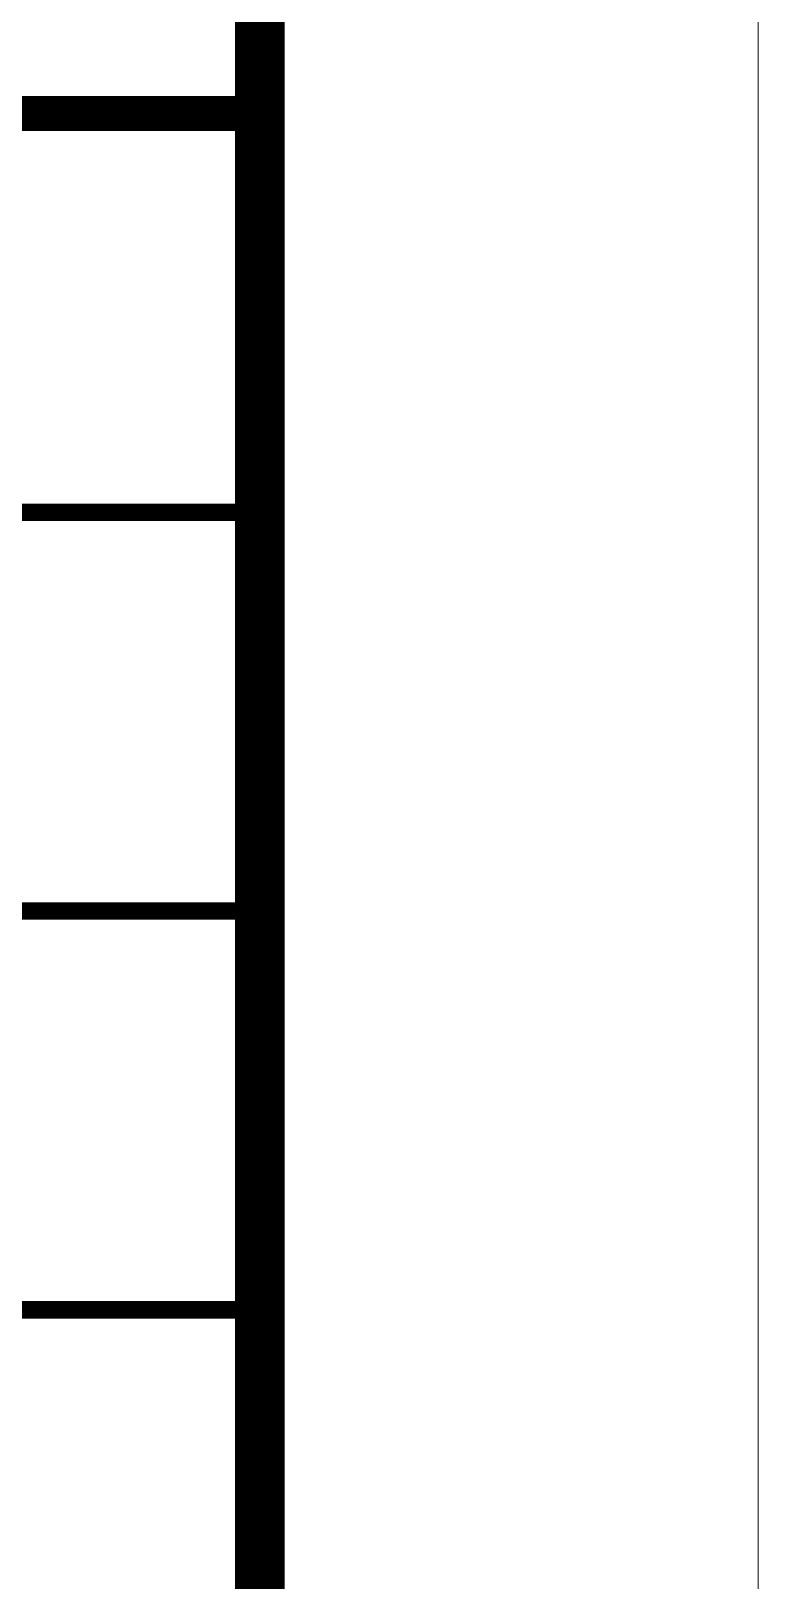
# Model space of a CAD drawing. Extents: x 3002737 to 4077523, y -995787 to -7267.
# Drawn here: x 3534692 to 3536151, y -628128 to -625021 of the extents above; entities that cross this region are included whole.
import ezdxf

# ---------------------------------------------------------------- set-up
doc = ezdxf.new("R2010")
doc.units = 0
doc.header["$LTSCALE"] = 1000
doc.header["$MEASUREMENT"] = 0
doc.layers.add('!!电气', color=1, linetype='CONTINUOUS')
doc.layers.add('图框', color=147, linetype='CONTINUOUS', lineweight=20)

# ---------------------------------------------------------------- blocks, each defined once
blk = doc.blocks.new('A$C32765AE1')
at = {"layer": '图框'}
for points, const_width in [([(7000, 13200.3), (0, 13200.3)], 70), ([(0, 13200.3), (7000, 13200.3)], 70), ([(0, 12400.3), (7000, 12400.3)], 35), ([(0, 11600.3), (7000, 11600.3)], 35), ([(0, 10800.3), (7000, 10800.3)], 35)]:
    blk.add_lwpolyline(points, dxfattribs=dict(at, const_width=const_width))

msp = doc.modelspace()

# ---------------------------------------------------------------- linework, layer by layer
at = {"layer": '图框'}
msp.add_lwpolyline([(3476751.6, -597432.4), (3536151.5, -597432.4), (3536151.5, -639386.6), (3476751.6, -639386.6)], close=True, dxfattribs=at)
at = {"layer": '图框', "const_width": 100}
msp.add_lwpolyline([(3479251.6, -638386.6), (3535151.6, -638386.6), (3535151.6, -598386.6), (3479251.6, -598386.6)], close=True, dxfattribs=at)

# ---------------------------------------------------------------- block references
at = {"layer": '!!电气'}
msp.add_blockref('A$C32765AE1', (3528151.6, -638386.6), dxfattribs=at)

doc.saveas('drawing.dxf')
